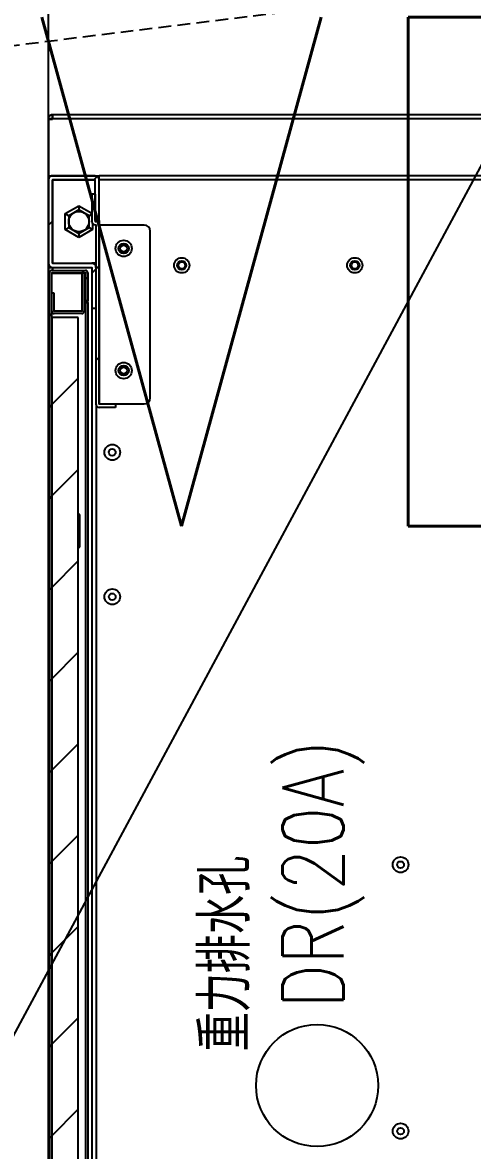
# Model space of a CAD drawing. Extents: x 225000 to 2157367, y 208400 to 840900.
# Drawn here: x 509593 to 509814, y 406983 to 407538 of the extents above; entities that cross this region are included whole.
import ezdxf
from ezdxf.enums import TextEntityAlignment as Align

# ---------------------------------------------------------------- set-up
doc = ezdxf.new("R2010")
doc.units = 0
doc.header["$LTSCALE"] = 10
doc.linetypes.add('XFDP20-DC-PH1$0$HIDDEN2', pattern=[0.1875, 0.125, -0.0625])
doc.linetypes.add('XFM2D20-DC$0$HIDDEN', pattern=[0.3, 0.2, -0.1])
for name, color, linetype in [('XFDP20-DC-PH1$0$A-EQ (PH1)', 15, 'XFDP20-DC-PH1$0$HIDDEN2'), ('XFM2D20-DC$0$M-DUCT-TEXT', 4, 'Continuous'), ('XFM2D20-DC$0$M-DUCT-TEXT-Line', 3, 'Continuous'), ('XFM2Q20-DC$0$EQUIP', 22, 'Continuous'), ('XFM2Q20-DC$0$RACK-DC1-600X1200', 6, 'Continuous')]:
    doc.layers.add(name, color=color, linetype=linetype)
doc.styles.add('XFM2D20-DC$0$aa-txt', font='simplex.shx', dxfattribs={"width": 0.8, "bigfont": 'CHINA.shx'})
doc.styles.add('XFM2Q20-DC$0$XOL30-HVAC-EQ-L194205$0$Standard', font='txt.shx', dxfattribs={"width": 0.8, "bigfont": 'chineset.shx'})
doc.dimstyles.new('XFM2D20-DC$0$adim-100', dxfattribs={"dimscale": 100, "dimtxt": 0.25, "dimasz": 2.5, "dimexe": 0.1, "dimexo": 0.5, "dimgap": 0.15, "dimtad": 0, "dimdec": 4, "dimdsep": 46, "dimtxsty": 'XFM2D20-DC$0$aa-txt', "dimcen": 2.5, "dimclrd": 256, "dimclre": 256, "dimclrt": 256, "dimadec": 0, "dimazin": 0, "dimtfac": 1, "dimtdec": 4, "dimtmove": 0, "dimatfit": 3, "dimfxl": 1, "dimtolj": 1, "dimtzin": 0, "dimarcsym": 0})
pattern_1 = [(225, (543042.673, 161847.996), (22.45064, -22.45064), [])]

# ---------------------------------------------------------------- blocks, each defined once
blk = doc.blocks.new('Data Center Layout_L20')
blk.add_line((511825.59, 211202.31), (498925.59, 187202.31))
blk = doc.blocks.new('XFDP20-DC-PH1')
at = {"layer": 'XFDP20-DC-PH1$0$A-EQ (PH1)', "ltscale": 5}
blk.add_line((510205.59, 207602.31, 0), (500475.59, 206402.31, 0), dxfattribs=at)
blk = doc.blocks.new('XFM2Q20-DC$0$RC-96 KW')
at = {"layer": 'XFM2Q20-DC$0$EQUIP'}
h = blk.add_hatch(dxfattribs=at)
h.set_pattern_fill('ANSI31', color=256, scale=10, angle=180, style=0)
h.set_pattern_definition(pattern_1)
edge = h.paths.add_edge_path(flags=0)
edge.add_line((539369.84, 161054.09), (539371.04, 161054.09))
edge.add_line((539371.04, 161054.09), (539371.04, 161067.88))
edge.add_arc((539371.05, 161067.88), 0.01, 450, 540, ccw=False)
edge.add_line((539371.05, 161067.89), (539387.53, 161067.89))
edge.add_arc((539387.53, 161067.88), 0.01, 360, 450, ccw=False)
edge.add_line((539387.54, 161067.88), (539387.54, 160133.3))
edge.add_arc((539387.53, 160133.3), 0.01, 270, 360, ccw=False)
edge.add_line((539387.53, 160133.29), (539371.05, 160133.29))
edge.add_arc((539371.05, 160133.3), 0.01, 180, 270, ccw=False)
edge.add_line((539371.04, 160133.3), (539371.04, 160147.09))
edge.add_line((539371.04, 160147.09), (539369.84, 160147.09))
edge.add_line((539369.84, 160147.09), (539369.84, 160133.3))
edge.add_arc((539371.05, 160133.3), 1.21, 180, 270)
edge.add_line((539371.05, 160132.09), (539387.53, 160132.09))
edge.add_arc((539387.53, 160133.3), 1.21, 270, 360)
edge.add_line((539388.74, 160133.3), (539388.74, 161067.88))
edge.add_arc((539387.53, 161067.88), 1.21, 360, 450)
edge.add_line((539387.53, 161069.09), (539371.05, 161069.09))
edge.add_arc((539371.05, 161067.88), 1.21, 450, 540)
edge.add_line((539369.84, 161067.88), (539369.84, 161054.09))
h = blk.add_hatch(dxfattribs=at)
h.set_pattern_fill('ANSI31', color=256, scale=10, angle=180, style=0)
h.set_pattern_definition(pattern_1)
h.paths.add_polyline_path([(539374.54, 161045.89), (539374.54, 160155.29), (539387.54, 160155.29), (539387.54, 161045.89)], flags=0)
h = blk.add_hatch(dxfattribs=at)
h.set_pattern_fill('ANSI31', color=256, scale=10, angle=180, style=0)
h.set_pattern_definition(pattern_1)
edge = h.paths.add_edge_path(flags=0)
edge.add_arc((539365.85, 160109.7), 0.01, 180, 270, ccw=False)
edge.add_line((539365.84, 160109.7), (539365.84, 160197.78))
edge.add_arc((539364.23, 160197.78), 1.61, 360, 450)
edge.add_line((539364.23, 160199.39), (539356.24, 160199.39))
edge.add_line((539356.24, 160199.39), (539356.24, 160197.79))
edge.add_line((539356.24, 160197.79), (539364.23, 160197.79))
edge.add_arc((539364.23, 160197.78), 0.01, 360, 450, ccw=False)
edge.add_line((539364.24, 160197.78), (539364.24, 160109.7))
edge.add_arc((539365.85, 160109.7), 1.61, 180, 270)
edge.add_line((539365.85, 160108.09), (539366.23, 160108.09))
edge.add_arc((539366.23, 160108.08), 0.01, 360, 450, ccw=False)
edge.add_line((539366.24, 160108.08), (539366.24, 160094.69))
edge.add_line((539366.24, 160094.69), (539367.84, 160094.69))
edge.add_line((539367.84, 160094.69), (539367.84, 160108.08))
edge.add_arc((539366.23, 160108.08), 1.61, 360, 450)
edge.add_line((539366.23, 160109.69), (539365.85, 160109.69))
h = blk.add_hatch(dxfattribs=at)
h.set_pattern_fill('ANSI31', color=256, scale=10, angle=180, style=0)
h.set_pattern_definition(pattern_1)
edge = h.paths.add_edge_path(flags=0)
edge.add_arc((539366.24, 160087.59), 2, 180, 270)
edge.add_line((539366.24, 160085.59), (539387.23, 160085.59))
edge.add_arc((539387.23, 160087.59), 2, 270, 360)
edge.add_line((539389.24, 160087.59), (539389.24, 160128.59))
edge.add_arc((539387.23, 160128.59), 2, 360, 450)
edge.add_line((539387.23, 160130.59), (539367.84, 160130.59))
edge.add_arc((539367.84, 160130.59), 0.001, 180, 270, ccw=False)
edge.add_line((539367.84, 160130.59), (539367.84, 160150.59))
edge.add_line((539367.84, 160150.59), (539365.84, 160150.59))
edge.add_line((539365.84, 160150.59), (539365.84, 160130.59))
edge.add_arc((539367.84, 160130.59), 2, 180, 270)
edge.add_line((539367.84, 160128.59), (539387.23, 160128.59))
edge.add_arc((539387.23, 160128.59), 0.001, 360, 450, ccw=False)
edge.add_line((539387.24, 160128.59), (539387.24, 160087.59))
edge.add_arc((539387.23, 160087.59), 0.001, 270, 360, ccw=False)
edge.add_line((539387.23, 160087.59), (539366.24, 160087.59))
edge.add_arc((539366.24, 160087.59), 0.001, 180, 270, ccw=False)
edge.add_line((539366.24, 160087.59), (539366.24, 160107.59))
edge.add_line((539366.24, 160107.59), (539364.24, 160107.59))
edge.add_line((539364.24, 160107.59), (539364.24, 160087.59))
for p, q in [((539371.05, 160133.39, 0), (539371.05, 161067.79, 0)), ((539387.54, 161067.88, 0), (539387.54, 160133.3, 0)), ((539388.74, 161067.88, 0), (539388.74, 160133.3, 0)), ((539389.24, 160130.59, 0), (539389.24, 161070.59, 0)), ((539369.84, 160147.8, 0), (539369.84, 161053.38, 0)), ((539371.04, 160147.8, 0), (539371.04, 161053.38, 0)), ((539374.54, 161045.89, 0), (539374.54, 160155.29, 0)), ((539387.54, 160155.29, 0), (539387.54, 161045.89, 0)), ((539367.85, 160130.59, 0), (539367.85, 161035.74, 0)), ((539367.84, 160150.59, 0), (539367.84, 160842.28, 0)), ((539365.83, 160197.96, 0), (539365.83, 160623.44, 0)), ((539374.54, 160268.09, 0), (539373.84, 160268.09, 0)), ((539373.84, 160268.09, 0), (539373.84, 160252.09, 0)), ((539373.84, 160252.09, 0), (539374.54, 160252.09, 0)), ((539364.23, 160197.69, 0), (539342.24, 160197.69, 0)), ((539356.24, 160197.79, 0), (539356.24, 160199.39, 0)), ((539356.24, 160199.39, 0), (539364.23, 160199.39, 0)), ((539356.24, 160197.79, 0), (539364.23, 160197.79, 0)), ((539364.23, 160197.69, 0), (539364.23, 160109.79, 0)), ((539364.24, 160197.69, 0), (539364.23, 160197.69, 0)), ((539364.24, 160109.7, 0), (539364.24, 160197.78, 0)), ((539365.84, 160109.7, 0), (539365.84, 160197.78, 0)), ((539339.24, 160194.69, 0), (539339.24, 160112.79, 0)), ((539371.64, 160133.29, 0), (539371.64, 160152.08, 0)), ((539372.84, 160133.29, 0), (539372.84, 160152.08, 0)), ((539372.85, 160153.29, 0), (539386.33, 160153.29, 0)), ((539372.85, 160152.09, 0), (539386.33, 160152.09, 0)), ((539374.54, 160155.29, 0), (539387.54, 160155.29, 0)), ((539386.34, 160152.08, 0), (539386.34, 160143.29, 0)), ((539387.53, 160155.29, 0), (539387.53, 160152.23, 0)), ((539387.54, 160152.08, 0), (539387.54, 160143.29, 0)), ((539365.84, 160130.59, 0), (539365.84, 160150.59, 0)), ((539367.84, 160150.59, 0), (539365.84, 160150.59, 0)), ((539367.84, 160130.59, 0), (539367.84, 160150.59, 0)), ((539369.84, 160147.8, 0), (539369.84, 160147.09, 0)), ((539371.04, 160147.8, 0), (539369.84, 160147.8, 0)), ((539369.84, 160133.3, 0), (539369.84, 160147.09, 0)), ((539369.84, 160147.09, 0), (539371.04, 160147.09, 0)), ((539371.04, 160147.8, 0), (539371.04, 160147.09, 0)), ((539371.04, 160133.3, 0), (539371.04, 160147.09, 0)), ((539386.34, 160143.29, 0), (539387.54, 160143.29, 0)), ((539387.53, 160143.29, 0), (539387.53, 160133.39, 0)), ((539387.23, 160130.59, 0), (539367.84, 160130.59, 0)), ((539371.04, 160133.74, 0), (539371.05, 160133.39, 0)), ((539371.64, 160133.39, 0), (539371.05, 160133.39, 0)), ((539387.53, 160133.29, 0), (539371.05, 160133.29, 0)), ((539387.53, 160132.09, 0), (539371.05, 160132.09, 0)), ((539371.64, 160133.29, 0), (539372.84, 160133.29, 0)), ((539387.53, 160133.39, 0), (539372.84, 160133.39, 0)), ((539387.23, 160133.29, 0), (539387.23, 160133.39, 0)), ((539387.23, 160130.59, 0), (539387.23, 160132.09, 0)), ((539389.24, 160130.59, 0), (539387.23, 160130.59, 0)), ((539387.53, 160133.39, 0), (539387.54, 160133.39, 0)), ((539365.84, 160128.59, 0), (539367.84, 160128.59, 0)), ((539387.23, 160128.49, 0), (539366.24, 160128.49, 0)), ((539387.23, 160128.59, 0), (539367.84, 160128.59, 0)), ((539387.23, 160128.49, 0), (539387.23, 160087.69, 0)), ((539387.24, 160128.49, 0), (539387.23, 160128.49, 0)), ((539387.24, 160087.59, 0), (539387.24, 160128.59, 0)), ((539389.24, 160087.59, 0), (539389.24, 160128.59, 0)), ((539367.49, 160111.99, 0), (539374.24, 160115.88, 0)), ((539374.24, 160113.88, 0), (539369.22, 160110.99, 0)), ((539374.24, 160113.88, 0), (539374.24, 160115.88, 0)), ((539374.24, 160115.88, 0), (539380.99, 160111.99, 0)), ((539379.25, 160110.99, 0), (539374.24, 160113.88, 0)), ((539342.24, 160109.79, 0), (539364.23, 160109.79, 0)), ((539364.23, 160109.79, 0), (539364.24, 160109.79, 0)), ((539364.24, 160107.59, 0), (539364.24, 160109.7, 0)), ((539364.24, 160107.59, 0), (539364.24, 160087.59, 0)), ((539366.24, 160107.59, 0), (539364.24, 160107.59, 0)), ((539366.23, 160109.69, 0), (539365.85, 160109.69, 0)), ((539366.23, 160108.09, 0), (539365.85, 160108.09, 0)), ((539366.24, 160094.69, 0), (539366.24, 160108.08, 0)), ((539366.24, 160107.59, 0), (539366.24, 160087.59, 0)), ((539367.49, 160109.08, 0), (539367.49, 160111.99, 0)), ((539369.22, 160110.99, 0), (539367.49, 160111.99, 0)), ((539367.84, 160094.69, 0), (539367.84, 160108.08, 0)), ((539369.22, 160110.99, 0), (539369.22, 160105.19, 0)), ((539380.99, 160111.99, 0), (539379.25, 160110.99, 0)), ((539379.25, 160105.19, 0), (539379.25, 160110.99, 0)), ((539380.99, 160111.99, 0), (539380.99, 160104.19, 0)), ((539369.22, 160105.19, 0), (539367.84, 160104.39, 0)), ((539374.24, 160100.29, 0), (539367.84, 160103.99, 0)), ((539369.22, 160105.19, 0), (539374.24, 160102.29, 0)), ((539374.24, 160102.29, 0), (539379.25, 160105.19, 0)), ((539380.99, 160104.19, 0), (539374.24, 160100.29, 0)), ((539374.24, 160100.29, 0), (539374.24, 160102.29, 0)), ((539380.99, 160104.19, 0), (539379.25, 160105.19, 0)), ((539366.24, 160094.69, 0), (539367.84, 160094.69, 0)), ((538814.24, 160087.6, 0), (539364.24, 160087.6, 0)), ((538814.24, 160085.59, 0), (539364.24, 160085.59, 0)), ((538814.24, 160085.58, 0), (539364.24, 160085.58, 0)), ((539364.24, 160087.6, 0), (539364.24, 160085.59, 0)), ((539364.24, 160085.58, 0), (539364.24, 160085.59, 0)), ((539389.24, 160085.58, 0), (539364.24, 160085.58, 0)), ((539366.24, 160087.69, 0), (539387.23, 160087.69, 0)), ((539366.24, 160087.59, 0), (539387.23, 160087.59, 0)), ((539366.24, 160085.59, 0), (539387.23, 160085.59, 0)), ((539387.23, 160087.69, 0), (539387.24, 160087.69, 0)), ((539389.24, 160057.69, 0), (539389.24, 160085.58, 0)), ((538791.34, 160057.6, 0), (539387.14, 160057.6, 0)), ((539389.24, 160057.69, 0), (539387.14, 160057.69, 0)), ((539387.14, 160057.6, 0), (539387.14, 160057.69, 0)), ((539387.14, 160055.59, 0), (539387.14, 160057.6, 0)), ((539387.23, 160057.59, 0), (539387.14, 160057.59, 0)), ((539387.23, 160057.59, 0), (539387.23, 160055.59, 0)), ((539387.24, 160057.69, 0), (539387.24, 160057.6, 0)), ((539387.24, 160057.6, 0), (539389.24, 160057.6, 0)), ((539389.24, 160057.69, 0), (539389.24, 160057.6, 0)), ((538791.34, 160055.59, 0), (539387.14, 160055.59, 0)), ((539387.23, 160055.59, 0), (539387.14, 160055.59, 0))]:
    blk.add_line(p, q, dxfattribs=at)
at = {"layer": 'XFM2Q20-DC$0$EQUIP', "elevation": 0, "flags": 128}
blk.add_lwpolyline([(539366.24, 160128.49), (539365.85, 160128.45), (539365.84, 160128.45)], dxfattribs=at)
at = {"layer": 'XFM2Q20-DC$0$EQUIP'}
for centre, radius in [((539257.24, 160532.59, 0), 30), ((539216.24, 160554.99, 0), 3.85), ((539216.24, 160554.99, 0), 1.65), ((539216.24, 160424.09, 0), 3.85), ((539216.24, 160424.09, 0), 1.65), ((539357.84, 160292.42, 0), 3.86), ((539357.84, 160292.42, 0), 1.65), ((539357.84, 160221.46, 0), 3.86), ((539357.84, 160221.46, 0), 1.65), ((539352.24, 160181.29, 0), 4), ((539352.24, 160181.29, 0), 2.5), ((539352.24, 160181.29, 0), 1.65), ((539238.74, 160129.59, 0), 3.75), ((539238.74, 160129.59, 0), 2.25), ((539238.74, 160129.59, 0), 1.65), ((539323.74, 160129.59, 0), 3.75), ((539323.74, 160129.59, 0), 2.25), ((539323.74, 160129.59, 0), 1.65), ((539352.24, 160121.29, 0), 4), ((539352.24, 160121.29, 0), 2.5), ((539352.24, 160121.29, 0), 1.65), ((539374.24, 160108.09, 0), 5)]:
    blk.add_circle(centre, radius, dxfattribs=at)
for centre, radius, start, end in [((539342.24, 160194.69, 0), 3, 90, 180), ((539364.23, 160197.78, 0), 1.61, 0, 90), ((539364.23, 160197.78, 0), 0.01, 360, 90), ((539372.85, 160152.08, 0), 1.21, 90, 180), ((539372.85, 160152.08, 0), 0.01, 90, 180), ((539386.33, 160152.08, 0), 1.21, 0, 90), ((539386.33, 160152.08, 0), 0.01, 0, 90), ((539367.84, 160130.59, 0), 2, 180, 270), ((539367.84, 160130.59, 0), 0.001, 180, 270), ((539371.05, 160133.3, 0), 1.21, 180, 270), ((539371.05, 160133.3, 0), 0.01, 180, 270), ((539387.23, 160128.59, 0), 2, 0, 90), ((539387.53, 160133.3, 0), 1.21, 270, 0), ((539387.53, 160133.3, 0), 0.01, 270, 0), ((539387.23, 160128.59, 0), 0.001, 0, 90), ((539342.24, 160112.79, 0), 3, 180, 270), ((539365.85, 160109.7, 0), 1.61, 180, 270), ((539365.85, 160109.7, 0), 0.01, 180, 270), ((539366.23, 160108.08, 0), 1.61, 0, 90), ((539366.23, 160108.08, 0), 0.01, 0, 90), ((539366.24, 160087.59, 0), 2, 180, 270), ((539366.24, 160087.59, 0), 0.001, 180, 270), ((539387.23, 160087.59, 0), 0.001, 270, 0), ((539387.23, 160087.59, 0), 2, 270, 0), ((539387.23, 160057.6, 0), 0.01, 270, 0), ((539387.23, 160057.6, 0), 2.01, 270, 0)]:
    blk.add_arc(centre, radius, start, end, dxfattribs=at)
at = {"color": 53, "style": 'XFM2Q20-DC$0$XOL30-HVAC-EQ-L194205$0$Standard', "width": 0.8}
blk.add_text('DR(20A)', height=30.086, rotation=270, dxfattribs=at).set_placement((539259.27, 160428.66, 0), align=Align.MIDDLE_CENTER)
at = {"layer": 'XFM2Q20-DC$0$EQUIP', "insert": (539314.39, 160515.74, 0), "char_height": 2.5, "width": 174.7126, "attachment_point": 1, "rotation": 270, "style": 'XFM2Q20-DC$0$XOL30-HVAC-EQ-L194205$0$Standard'}
blk.add_mtext('{\\H9.6x;重力排水孔}', dxfattribs=at)
blk = doc.blocks.new('XFM2Q20-DC')
at = {"layer": 'XFM2Q20-DC$0$RACK-DC1-600X1200', "elevation": 0}
blk.add_lwpolyline([(509605.59, 207602.31), (508995.59, 207602.31), (508995.59, 206402.31), (509605.59, 206402.31)], close=True, dxfattribs=at)
at = {"rotation": 180}
blk.add_blockref('XFM2Q20-DC$0$RC-96 KW', (1048994.82, 367547.9), dxfattribs=at)
blk = doc.blocks.new('XFM2D20-DC')
at = {"layer": 'XFM2D20-DC$0$M-DUCT-TEXT', "color": 252, "linetype": 'XFM2D20-DC$0$HIDDEN', "style": 'XFM2D20-DC$0$aa-txt', "width": 0.8}
blk.add_text('1334 CMH,W/VD.', height=250, dxfattribs=at).set_placement((510013.8, 207415.19), align=Align.MIDDLE_RIGHT)
at = {"layer": 'XFM2D20-DC$0$M-DUCT-TEXT-Line', "color": 252, "linetype": 'XFM2D20-DC$0$HIDDEN'}
blk.add_leader([(510907.39, 206780.01), (510150.11, 207666.35), (507089.37, 207666.35)], dimstyle='XFM2D20-DC$0$adim-100', dxfattribs=at)

msp = doc.modelspace()

# ---------------------------------------------------------------- block references
for name in ['XFM2D20-DC', 'Data Center Layout_L20', 'XFDP20-DC-PH1', 'XFM2Q20-DC']:
    msp.add_blockref(name, (0, 200000))

doc.saveas('drawing.dxf')
